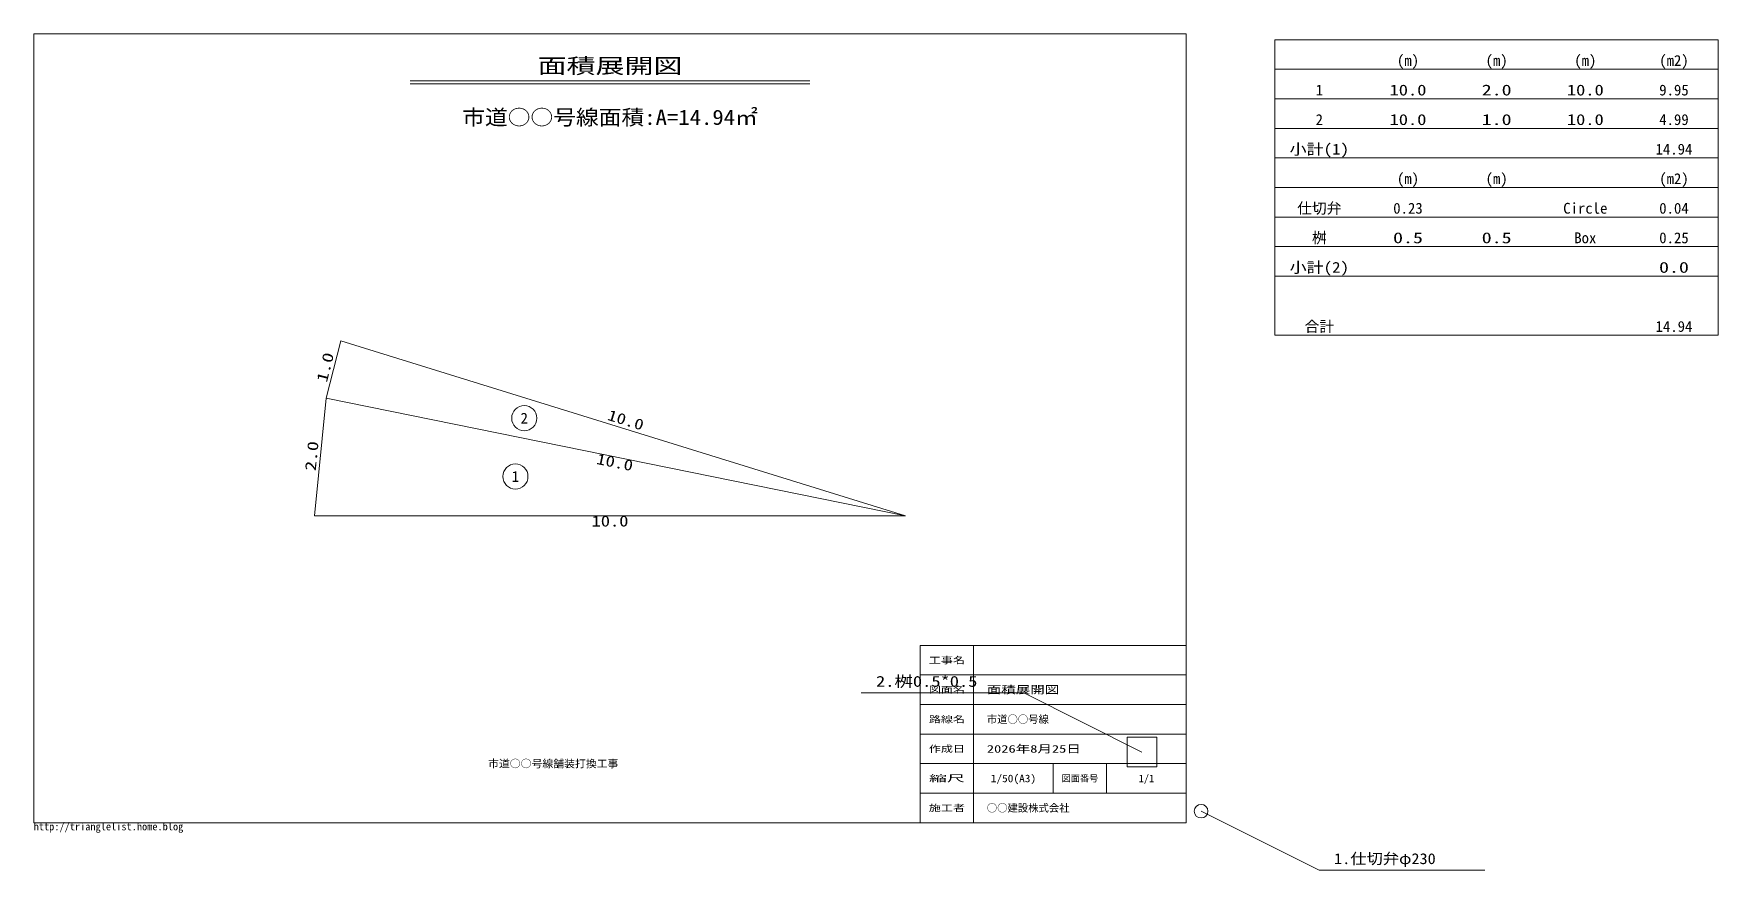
# Model space of a CAD drawing. Units: millimetres at full size. Extents: x 750 to 29250, y -54 to 14100.
import ezdxf
from ezdxf.enums import TextEntityAlignment as Align

# ---------------------------------------------------------------- set-up
doc = ezdxf.new("R2010")
doc.units = ezdxf.units.MM
doc.header["$LTSCALE"] = 100
doc.layers.add('通常', color=7, linetype='Continuous', lineweight=13)
doc.styles.add('ＭＳ ゴシック', font='')
doc.styles.get('ＭＳ ゴシック').set_extended_font_data('MS Gothic')

msp = doc.modelspace()

# ---------------------------------------------------------------- linework, layer by layer
at = {"layer": '通常'}
for p, q in [((750, 14100), (20250, 14100)), ((750, 750), (750, 14100)), ((20250, 750), (20250, 14100)), ((21750, 13997.5), (21750, 13497.5)), ((21750, 13997.5), (29250, 13997.5)), ((29250, 13997.5), (29250, 13497.5)), ((21750, 13497.5), (29250, 13497.5)), ((21750, 13497.5), (21750, 12997.5)), ((29250, 13497.5), (29250, 12997.5)), ((7116.7, 13300), (13883.3, 13300)), ((7116.7, 13250), (13883.3, 13250)), ((21750, 12997.5), (29250, 12997.5)), ((21750, 12997.5), (21750, 12497.5)), ((29250, 12997.5), (29250, 12497.5)), ((21750, 12497.5), (29250, 12497.5)), ((21750, 12497.5), (21750, 11997.5)), ((29250, 12497.5), (29250, 11997.5)), ((21750, 11997.5), (29250, 11997.5)), ((21750, 11997.5), (21750, 11497.5)), ((29250, 11997.5), (29250, 11497.5)), ((21750, 11497.5), (29250, 11497.5)), ((21750, 11497.5), (21750, 10997.5)), ((29250, 11497.5), (29250, 10997.5)), ((21750, 10997.5), (29250, 10997.5)), ((21750, 10997.5), (21750, 10497.5)), ((29250, 10997.5), (29250, 10497.5)), ((21750, 10497.5), (29250, 10497.5)), ((21750, 10497.5), (21750, 9997.5)), ((29250, 10497.5), (29250, 9997.5)), ((21750, 9997.5), (29250, 9997.5)), ((21750, 9997.5), (21750, 8997.5)), ((29250, 9997.5), (29250, 8997.5)), ((5700, 7935.6), (5947.7, 8904.4)), ((5947.7, 8904.4), (15500, 5945.6)), ((21750, 8997.5), (29250, 8997.5)), ((5500, 5945.6), (5700, 7935.6)), ((5700, 7935.6), (15500, 5945.6)), ((15500, 5945.6), (5700, 7935.6)), ((15500, 5945.6), (5500, 5945.6)), ((15750, 3750), (20250, 3750)), ((15750, 750), (15750, 3750)), ((16650, 750), (16650, 3750)), ((15750, 3250), (20250, 3250)), ((15750, 2750), (20250, 2750)), ((15750, 2250), (20250, 2250)), ((15750, 1750), (20250, 1750)), ((18000, 1250), (18000, 1750)), ((18900, 1250), (18900, 1750)), ((15750, 1250), (20250, 1250)), ((750, 750), (20250, 750))]:
    msp.add_line(p, q, dxfattribs=at)
at = {"layer": '通常', "color": 1}
for p, q in [((14750, 2945.6), (17500, 2945.6)), ((19500, 1945.6), (17500, 2945.6)), ((19250, 1695.6), (19250, 2195.6)), ((19250, 2195.6), (19750, 2195.6)), ((19750, 1695.6), (19750, 2195.6)), ((19250, 1695.6), (19750, 1695.6)), ((20500, 945.6), (22500, -54.4)), ((22500, -54.4), (25300, -54.4))]:
    msp.add_line(p, q, dxfattribs=at)
at = {"layer": '通常', "color": 5}
for centre in [(9049.2, 7595.2), (8900, 6608.9)]:
    msp.add_circle(centre, 212.5, dxfattribs=at)
at = {"layer": '通常', "color": 1}
msp.add_circle((20500, 945.6), 115, dxfattribs=at)

# ---------------------------------------------------------------- texts
at = {"layer": '通常', "style": 'ＭＳ ゴシック'}
for s, height, width, p in [('面積展開図', 256.6, 1.4, (10500, 13350)), ('10.0', 183.3, 1.25, (24000, 13000)), ('2.0', 183.3, 1.35, (25500, 13000)), ('10.0', 183.3, 1.25, (27000, 13000)), ('市道○○号線面積:A=14.94㎡', 256.6, 1.1, (10500, 12480)), ('10.0', 183.3, 1.25, (24000, 12500)), ('1.0', 183.3, 1.35, (25500, 12500)), ('10.0', 183.3, 1.25, (27000, 12500)), ('小計(1)', 183.3, 1.15, (22500, 12000))]:
    msp.add_text(s, height=height, dxfattribs=dict(at, width=width)).set_placement(p, align=Align.BOTTOM_CENTER)
for s, p in [('(m)', (24000, 13500)), ('(m)', (25500, 13500)), ('(m)', (27000, 13500)), ('(m2)', (28500, 13500)), ('1', (22500, 13000)), ('9.95', (28500, 13000)), ('2', (22500, 12500)), ('4.99', (28500, 12500)), ('14.94', (28500, 12000)), ('合計', (22500, 9000)), ('14.94', (28500, 9000))]:
    msp.add_text(s, height=183.3, dxfattribs=at).set_placement(p, align=Align.BOTTOM_CENTER)
at = {"layer": '通常', "color": 1, "style": 'ＭＳ ゴシック'}
for s, p in [('(m)', (24000, 11500)), ('(m)', (25500, 11500)), ('(m2)', (28500, 11500)), ('仕切弁', (22500, 11000)), ('0.23', (24000, 11000)), ('Circle', (27000, 11000)), ('0.04', (28500, 11000)), ('桝', (22500, 10500)), ('Box', (27000, 10500)), ('0.25', (28500, 10500))]:
    msp.add_text(s, height=183.3, dxfattribs=at).set_placement(p, align=Align.BOTTOM_CENTER)
for s, width, p in [('0.5', 1.35, (24000, 10500)), ('0.5', 1.35, (25500, 10500)), ('小計(2)', 1.15, (22500, 10000)), ('0.0', 1.35, (28500, 10000))]:
    msp.add_text(s, height=183.3, dxfattribs=dict(at, width=width)).set_placement(p, align=Align.BOTTOM_CENTER)
at = {"layer": '通常', "style": 'ＭＳ ゴシック'}
for s, rotation, width, p in [('1.0', 75.656, 1.35, (5823.9, 8420)), ('10.0', 342.79, 1.25, (10723.9, 7425)), ('2.0', 84.261, 1.35, (5600, 6940.6))]:
    msp.add_text(s, height=183.3, rotation=rotation, dxfattribs=dict(at, width=width)).set_placement(p, align=Align.BOTTOM_CENTER)
at = {"layer": '通常', "color": 5, "style": 'ＭＳ ゴシック'}
for s, p in [('2', (9049.2, 7595.2)), ('1', (8900, 6608.9))]:
    msp.add_text(s, height=183.3, dxfattribs=at).set_placement(p, align=Align.MIDDLE_CENTER)
at = {"layer": '通常', "style": 'ＭＳ ゴシック', "width": 1.25}
msp.add_text('10.0', height=183.3, rotation=348.522, dxfattribs=at).set_placement((10600, 6940.6), align=Align.TOP_CENTER)
msp.add_text('10.0', height=183.3, dxfattribs=at).set_placement((10500, 5945.6), align=Align.TOP_CENTER)
at = {"layer": '通常', "style": 'ＭＳ ゴシック'}
for s, height, width, p in [('工事名', 111, 1.35, (16200, 3500)), ('図面名', 111, 1.35, (16200, 3000)), ('路線名', 111, 1.35, (16200, 2500)), ('作成日', 111, 1.35, (16200, 2000)), ('縮尺', 111, 2, (16200, 1500)), ('1/50(A3)', 128.3, 1.1, (17325, 1500)), ('施工者', 111, 1.35, (16200, 1000))]:
    msp.add_text(s, height=height, dxfattribs=dict(at, width=width)).set_placement(p, align=Align.MIDDLE_CENTER)
at = {"layer": '通常', "color": 1, "style": 'ＭＳ ゴシック'}
for s, width, p in [('2.桝0.5*0.5', 1.25, (15000, 2995.6)), ('1.仕切弁φ230', 1.1, (22750, -4.4))]:
    msp.add_text(s, height=183.3, dxfattribs=dict(at, width=width)).set_placement(p, align=Align.BOTTOM_LEFT)
at = {"layer": '通常', "style": 'ＭＳ ゴシック'}
for s, width, p in [('面積展開図', 1.4, (16875, 3000)), ('2026年8月25日', 1.4, (16875, 2000)), ('市道○○号線舗装打換工事', 1.05, (8437.5, 1750))]:
    msp.add_text(s, height=128.3, dxfattribs=dict(at, width=width)).set_placement(p, align=Align.MIDDLE_LEFT)
for s, p in [('市道○○号線', (16875, 2500)), ('○○建設株式会社', (16875, 1000))]:
    msp.add_text(s, height=128.3, dxfattribs=at).set_placement(p, align=Align.MIDDLE_LEFT)
for s, height, p in [('図面番号', 111, (18450, 1500)), ('1/1', 128.3, (19575, 1500))]:
    msp.add_text(s, height=height, dxfattribs=at).set_placement(p, align=Align.MIDDLE_CENTER)
msp.add_text('http://trianglelist.home.blog', height=128.3, dxfattribs=at).set_placement((750, 750), align=Align.TOP_LEFT)

doc.saveas('drawing.dxf')
